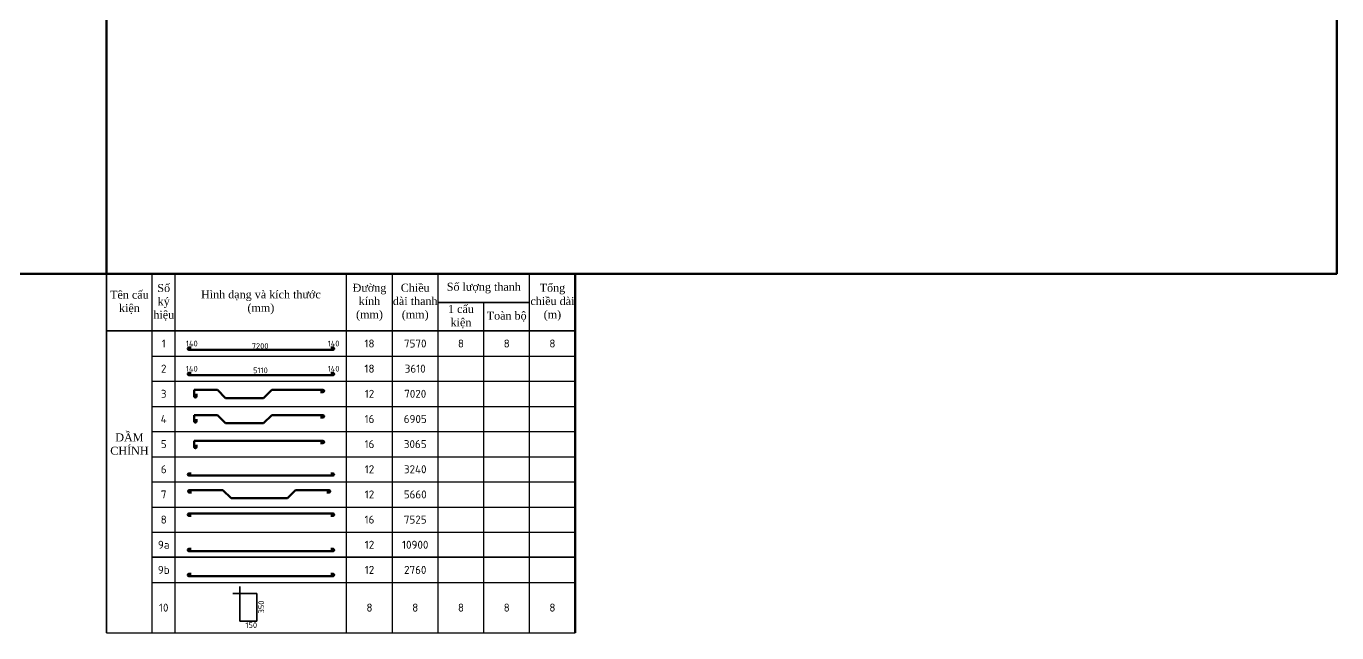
# Model space of a CAD drawing. Header units: millimetres. Extents: x 0 to 4970, y -594 to 1412.
# Drawn here: x 4397 to 4970, y -17 to 248 of the extents above; entities that cross this region are included whole.
import ezdxf

# ---------------------------------------------------------------- set-up
doc = ezdxf.new("R2010")
doc.units = ezdxf.units.MM
doc.header["$LTSCALE"] = 0.35
doc.header["$PDMODE"] = 3
doc.layers.get('0').update_dxf_attribs({"lineweight": 50})
for name, color, linetype, lineweight in [('0.35', 7, 'Continuous', 35), ('Cot Dai', 7, 'Continuous', 35), ('Cot thep', 2, 'Continuous', 70), ('Kich Thuoc', 1, 'Continuous', 20), ('Text', 40, 'Continuous', 20)]:
    doc.layers.add(name, color=color, linetype=linetype, lineweight=lineweight)
doc.styles.get("Standard").update_dxf_attribs({"font": 'isocpeur.ttf'})
doc.styles.add('vNTNS', font='times.ttf')
doc.dimstyles.new('Dim50KT', dxfattribs={"dimtxt": 2.5, "dimasz": 1.5, "dimexe": 1.25, "dimexo": 0.625, "dimtad": 1, "dimlfac": 50, "dimtxsty": 'Standard', "dimblk": 'ARCHTICK', "dimcen": 2.5, "dimse1": 1, "dimse2": 1, "dimsd1": 1, "dimsd2": 1, "dimadec": 0, "dimazin": 0, "dimtfac": 1, "dimtmove": 0, "dimatfit": 3, "dimfxl": 1, "dimarcsym": 0})

# ---------------------------------------------------------------- blocks, each defined once
blk = doc.blocks.new('*D717')
at = {"layer": 'Defpoints', "color": 0}
for p in [(4473.83, -11.52), (4517.09, -11.52), (4517.09, -15.9)]:
    blk.add_point(p, dxfattribs=at)
at = {"layer": 'Kich Thuoc', "color": 0, "insert": (4495.46, -14.03), "char_height": 2.5, "attachment_point": 5}
blk.add_mtext('150', dxfattribs=at)
blk = doc.blocks.new('_ArchTick')
at = {"color": 0, "linetype": 'ByBlock', "const_width": 0.15}
blk.add_lwpolyline([(-0.5, -0.5), (0.5, 0.5)], dxfattribs=at)
blk = doc.blocks.new('*D718')
at = {"layer": 'Defpoints', "color": 0}
for p in [(4501.69, -4.77), (4501.69, -7.37), (4501.69, -7.37)]:
    blk.add_point(p, dxfattribs=at)
at = {"layer": 'Kich Thuoc', "color": 0, "insert": (4499.82, -6.07), "char_height": 2.5, "attachment_point": 5, "rotation": 90}
blk.add_mtext('350', dxfattribs=at)
blk = doc.blocks.new('*D719')
at = {"layer": 'Defpoints', "color": 0}
for p in [(4427.54, 112.05), (4571.12, 112.05), (4571.12, 106.18)]:
    blk.add_point(p, dxfattribs=at)
at = {"layer": 'Kich Thuoc', "color": 0, "insert": (4499.33, 108.06), "char_height": 2.5, "attachment_point": 5}
blk.add_mtext('7200', dxfattribs=at)
blk = doc.blocks.new('*D720')
at = {"layer": 'Defpoints', "color": 0}
for p in [(4448.35, 99.59), (4550.59, 99.59), (4550.59, 95.54)]:
    blk.add_point(p, dxfattribs=at)
at = {"layer": 'Kich Thuoc', "color": 0, "insert": (4499.47, 97.41), "char_height": 2.5, "attachment_point": 5}
blk.add_mtext('5110', dxfattribs=at)

msp = doc.modelspace()

# ---------------------------------------------------------------- linework, layer by layer
msp.add_line((4637.162004, -17.361783), (4637.162004, 139.638217))
for points in [[(3894.119492, 580.785388), (4432.162004, 580.785388), (4432.162004, 139.638217), (3894.119492, 139.638217)], [(4432.162004, 580.785388), (4970.204516, 580.785388), (4970.204516, 139.638217), (4432.162004, 139.638217)]]:
    msp.add_lwpolyline(points, close=True)
at = {"layer": '0.35'}
for p, q in [((4432.162004, -17.361783), (4432.162004, 139.638217)), ((4617.162004, 127.138217), (4577.162004, 127.138217)), ((4432.162004, 114.638217), (4637.162004, 114.638217)), ((4452.162004, 15.638217), (4637.162004, 15.638217))]:
    msp.add_line(p, q, dxfattribs=at)
at = {"layer": '0.35', "lineweight": 25}
for p, q in [((4452.162004, -17.361783), (4452.162004, 139.638217)), ((4462.162004, -17.361783), (4462.162004, 139.638217)), ((4537.162004, -17.361783), (4537.162004, 139.638217)), ((4557.162004, -17.361783), (4557.162004, 139.638217)), ((4577.162004, -17.361783), (4577.162004, 139.638217)), ((4617.162004, -17.361783), (4617.162004, 139.638217)), ((4597.162004, 114.638217), (4597.162004, 127.138217)), ((4597.162004, 114.638217), (4597.162004, 127.138217)), ((4597.162004, -17.361783), (4597.162004, 114.638217)), ((4452.162004, 103.638217), (4637.162004, 103.638217)), ((4452.162004, 92.638217), (4637.162004, 92.638217)), ((4452.162004, 81.638217), (4637.162004, 81.638217)), ((4452.162004, 70.638217), (4637.162004, 70.638217)), ((4452.162004, 59.638217), (4637.162004, 59.638217)), ((4452.162004, 48.638217), (4637.162004, 48.638217)), ((4452.162004, 37.638217), (4637.162004, 37.638217)), ((4452.162004, 26.638217), (4637.162004, 26.638217)), ((4452.162004, 4.638217), (4637.162004, 4.638217)), ((4432.162004, -17.361783), (4637.162004, -17.361783))]:
    msp.add_line(p, q, dxfattribs=at)
at = {"layer": 'Cot Dai'}
for p, q in [((4490.455549, 2.852665), (4490.455549, -12.251452)), ((4497.895125, -0.147335), (4487.455549, -0.147335)), ((4497.895125, -12.251452), (4497.895125, -0.147335)), ((4490.455549, -12.251452), (4497.895125, -12.251452))]:
    msp.add_line(p, q, dxfattribs=at)
at = {"layer": 'Cot thep'}
for p, q in [((4468.201798, 107.357118), (4469.201798, 107.357118)), ((4468.201798, 106.357118), (4531.201798, 106.357118)), ((4531.201798, 107.357118), (4530.201798, 107.357118)), ((4468.201798, 96.357118), (4469.201798, 96.357118)), ((4468.201798, 95.357118), (4531.201798, 95.357118)), ((4531.201798, 96.357118), (4530.201798, 96.357118)), ((4470.534372, 86.064145), (4470.534372, 88.821017)), ((4470.534372, 88.821017), (4480.624575, 88.821017)), ((4471.534372, 86.064145), (4471.534372, 87.064145)), ((4480.624575, 88.821017), (4484.160109, 85.285483)), ((4500.858203, 85.285483), (4504.393737, 88.821017)), ((4504.393737, 88.821017), (4526.797574, 88.821017)), ((4526.797574, 87.821017), (4525.797574, 87.821017)), ((4484.160109, 85.285483), (4500.858203, 85.285483)), ((4470.534372, 75.064145), (4470.534372, 77.821017)), ((4470.534372, 77.821017), (4480.624575, 77.821017)), ((4471.534372, 75.064145), (4471.534372, 76.064145)), ((4480.624575, 77.821017), (4484.160109, 74.285483)), ((4500.858203, 74.285483), (4504.393737, 77.821017)), ((4504.393737, 77.821017), (4526.797574, 77.821017)), ((4526.797574, 76.821017), (4525.797574, 76.821017)), ((4484.160109, 74.285483), (4500.858203, 74.285483)), ((4470.534372, 63.823868), (4470.534372, 66.580739)), ((4470.534372, 66.580739), (4526.797574, 66.580739)), ((4471.534372, 63.823868), (4471.534372, 64.823868)), ((4526.797574, 65.580739), (4525.797574, 65.580739)), ((4468.201798, 52.357118), (4469.201798, 52.357118)), ((4531.201798, 52.357118), (4530.201798, 52.357118)), ((4468.201798, 51.357118), (4531.201798, 51.357118)), ((4468.339818, 45.036591), (4483.080982, 45.036591)), ((4468.339818, 44.036591), (4469.339818, 44.036591)), ((4483.080982, 45.036591), (4486.616515, 41.501057)), ((4486.616515, 41.501057), (4511.239086, 41.501057)), ((4514.774619, 45.036591), (4511.239086, 41.501057)), ((4529.515783, 45.036591), (4514.774619, 45.036591)), ((4529.515783, 44.036591), (4528.515783, 44.036591)), ((4468.201798, 34.796026), (4531.201798, 34.796026)), ((4468.201798, 33.796026), (4469.201798, 33.796026)), ((4531.201798, 33.796026), (4530.201798, 33.796026)), ((4468.201798, 19.357118), (4469.201798, 19.357118)), ((4468.201798, 18.357118), (4531.201798, 18.357118)), ((4531.201798, 19.357118), (4530.201798, 19.357118)), ((4468.201798, 8.357118), (4469.201798, 8.357118)), ((4468.201798, 7.357118), (4531.201798, 7.357118)), ((4531.201798, 8.357118), (4530.201798, 8.357118))]:
    msp.add_line(p, q, dxfattribs=at)
for centre, start, end in [((4468.201798, 106.857118), 90, 270), ((4531.201798, 106.857118), 270, 90), ((4468.201798, 95.857118), 90, 270), ((4531.201798, 95.857118), 270, 90), ((4471.034372, 86.064145), 180, 0), ((4526.797574, 88.321017), 270, 90), ((4471.034372, 75.064145), 180, 0), ((4526.797574, 77.321017), 270, 90), ((4471.034372, 63.823868), 180, 0), ((4526.797574, 66.080739), 270, 90), ((4468.201798, 51.857118), 90, 270), ((4531.201798, 51.857118), 270, 90), ((4468.339818, 44.536591), 90, 270), ((4529.515783, 44.536591), 270, 90), ((4468.201798, 34.296026), 90, 270), ((4531.201798, 34.296026), 270, 90), ((4468.201798, 18.857118), 90, 270), ((4531.201798, 18.857118), 270, 90), ((4468.201798, 7.857118), 90, 270), ((4531.201798, 7.857118), 270, 90)]:
    msp.add_arc(centre, 0.5, start, end, dxfattribs=at)

# ---------------------------------------------------------------- texts
at = {"layer": 'Kich Thuoc', "char_height": 2.5, "width": 3.45107973, "attachment_point": 1}
for insert in [(4466.878772, 110.368267), (4528.878772, 110.368267), (4466.878772, 99.368267), (4528.878772, 99.368267)]:
    msp.add_mtext('140', dxfattribs=dict(at, insert=insert))
at = {"layer": 'Text', "char_height": 3.5, "attachment_point": 5, "style": 'vNTNS'}
for s, insert, width in [('Tên cấu kiện', (4442.162004, 127.138217), 20), ('Số ký hiệu', (4457.162004, 127.138217), 10), ('Hình dạng và kích thước\\P(mm)', (4499.662004, 127.138217), 75), ('Đường kính (mm)', (4547.162004, 127.138217), 20), ('Chiều dài thanh\\P(mm)', (4567.162004, 127.138217), 20), ('Số lượng thanh', (4597.162004, 133.388217), 40), ('Tổng chiều dài\\P(m)', (4627.162004, 127.138217), 20), ('1 cấu kiện', (4587.162004, 120.888217), 20), ('Toàn bộ', (4607.162004, 120.888217), 20), ('DẦM\\PCHÍNH', (4442.162004, 65.138217), 20)]:
    msp.add_mtext(s, dxfattribs=dict(at, insert=insert, width=width))
at = {"layer": 'Text', "char_height": 3.5, "attachment_point": 5}
for s, insert, width in [('1', (4457.162004, 109.138217), 10), ('7570', (4567.162004, 109.138217), 20), ('8', (4587.162004, 109.138217), 20), ('8', (4607.162004, 109.138217), 20), ('8', (4627.162004, 109.138217), 20), ('2', (4457.162004, 98.138217), 10), ('3610', (4567.162004, 98.138217), 20), ('3', (4457.162004, 87.138217), 10), ('7020', (4567.162004, 87.138217), 20), ('4', (4457.162004, 76.138217), 10), ('16', (4547.162004, 76.138217), 20), ('6905', (4567.162004, 76.138217), 20), ('5', (4457.162004, 65.138217), 10), ('16', (4547.162004, 65.138217), 20), ('3065', (4567.162004, 65.138217), 20), ('6', (4457.162004, 54.138217), 10), ('3240', (4567.162004, 54.138217), 20), ('7', (4457.162004, 43.138217), 10), ('5660', (4567.162004, 43.138217), 20), ('8', (4457.162004, 32.138217), 10), ('16', (4547.162004, 32.138217), 20), ('7525', (4567.162004, 32.138217), 20), ('9a', (4457.162004, 21.138217), 10), ('10900', (4567.162004, 21.138217), 20), ('9b', (4457.162004, 10.138217), 10), ('2760', (4567.162004, 10.138217), 20), ('10', (4457.162004, -6.361783), 10), ('8', (4547.162004, -6.361783), 20), ('8', (4567.162004, -6.361783), 20), ('8', (4587.162004, -6.361783), 20), ('8', (4607.162004, -6.361783), 20), ('8', (4627.162004, -6.361783), 20)]:
    msp.add_mtext(s, dxfattribs=dict(at, insert=insert, width=width))
at = {"layer": 'Text', "color": 3, "char_height": 3.5, "width": 20, "attachment_point": 5}
for insert in [(4547.162004, 109.138217), (4547.162004, 98.138217)]:
    msp.add_mtext('18', dxfattribs=dict(at, insert=insert))
at = {"layer": 'Text', "color": 6, "char_height": 3.5, "width": 20, "attachment_point": 5}
for insert in [(4547.162004, 87.138217), (4547.162004, 54.138217), (4547.162004, 43.138217), (4547.162004, 21.138217), (4547.162004, 10.138217)]:
    msp.add_mtext('12', dxfattribs=dict(at, insert=insert))

# ---------------------------------------------------------------- dimensions: what is measured, and where the dimension line sits
at = {"layer": 'Kich Thuoc'}
for base, p1, p2, text, picture, middle in [((4571.123856, 106.182999), (4427.541632, 112.045448), (4571.123856, 112.045448), '7200', '*D719', (4499.332744, 108.057999)), ((4550.593452, 95.539824), (4448.350506, 99.585937), (4550.593452, 99.585937), '5110', '*D720', (4499.471979, 97.414824)), ((4517.087005, -15.902518), (4473.833633, -11.519273), (4517.087005, -11.519273), '150', '*D717', (4495.460319, -14.027518))]:
    dim = msp.add_linear_dim(base=base, p1=p1, p2=p2, text=text, dimstyle='Dim50KT', dxfattribs=at)
    dim.commit()
    dim.dimension.update_dxf_attribs({"geometry": picture, "text_midpoint": middle})
dim = msp.add_linear_dim(base=(4501.691576, -7.36969), p1=(4501.691576, -4.76969), p2=(4501.691576, -7.36969), angle=90, text='350', dimstyle='Dim50KT', dxfattribs=at)
dim.commit()
dim.dimension.update_dxf_attribs({"geometry": '*D718', "text_midpoint": (4501.691576, -6.06969), "dimtype": 160})

doc.saveas('drawing.dxf')
